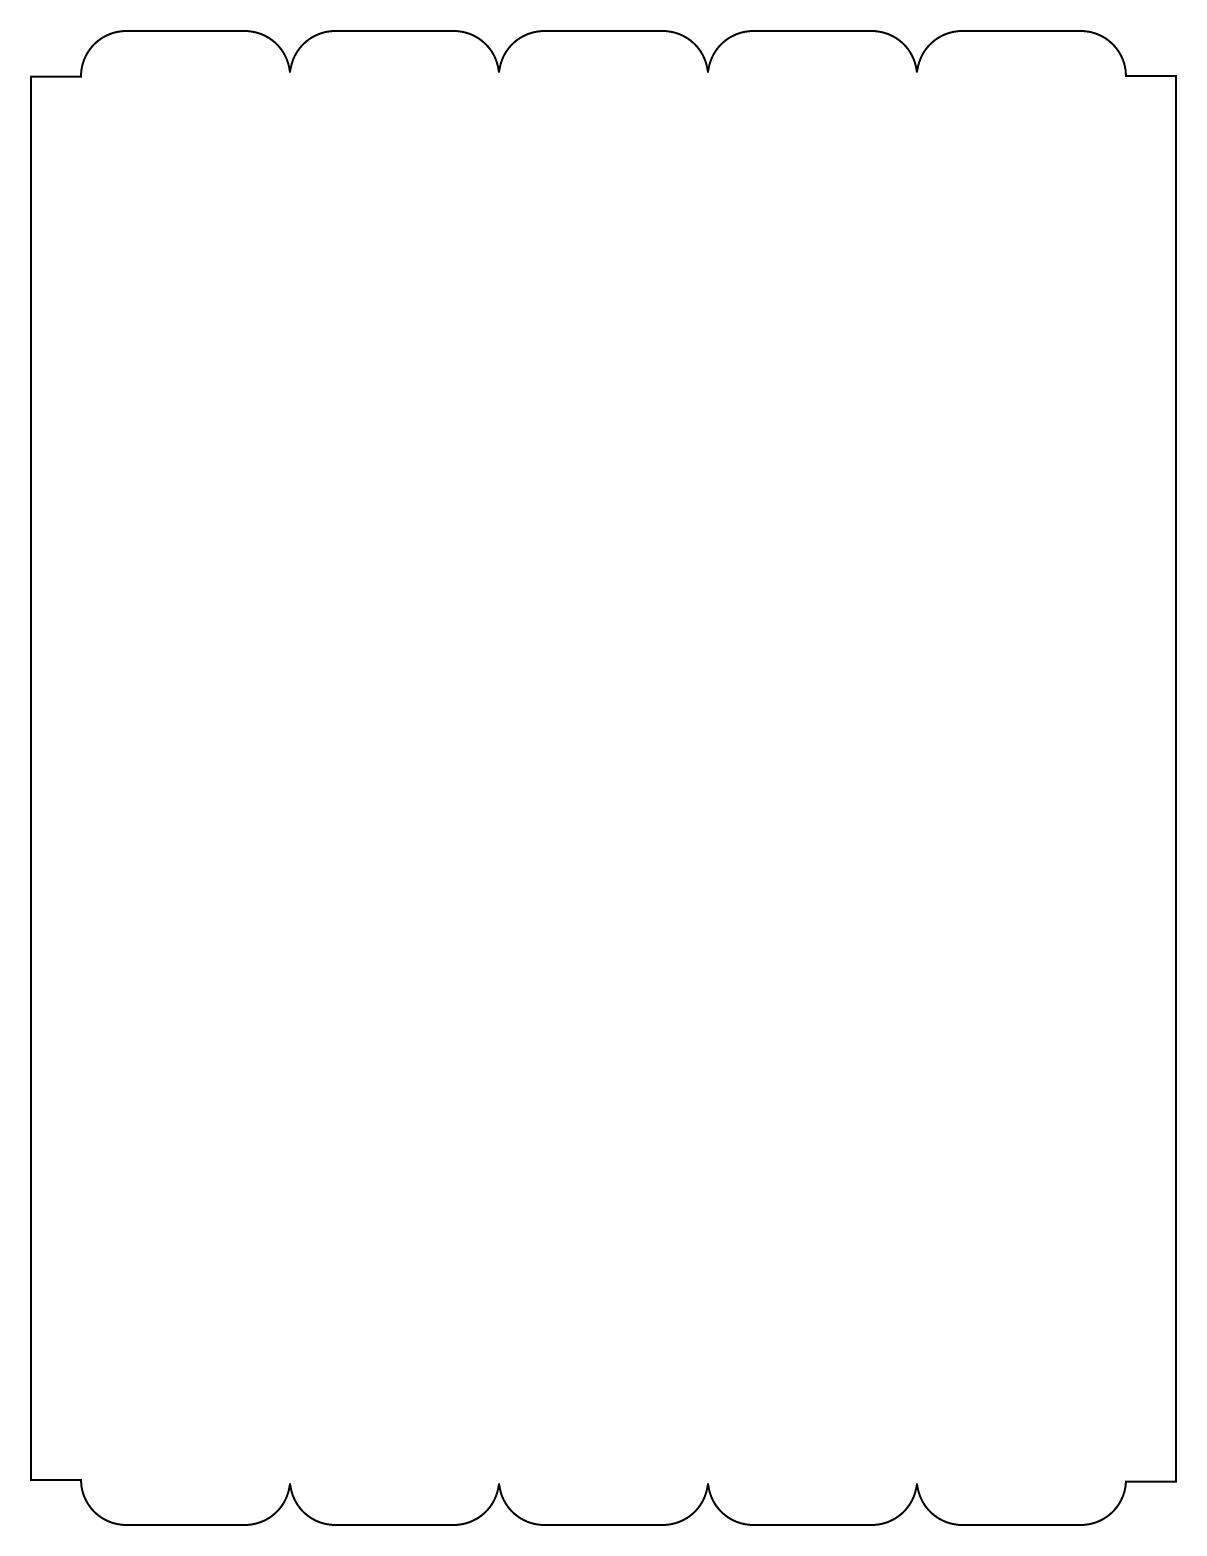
# Model space of a CAD drawing. Extents: x -5 to 109, y 0 to 149.
import ezdxf

# ---------------------------------------------------------------- set-up
doc = ezdxf.new("R2010")
doc.units = 0
doc.layers.add('037088-3ROU1_GBR', color=12, linetype='CONTINUOUS')

msp = doc.modelspace()

# ---------------------------------------------------------------- linework, layer by layer
at = {"layer": '037088-3ROU1_GBR', "const_width": 0.2}
msp.add_lwpolyline([(79.003602, 149.091142), (79.36611, 149.056726), (79.678174, 149.014612), (79.98559, 148.951086), (80.287952, 148.8662), (80.583888, 148.760332), (80.87205, 148.633916), (81.149724, 148.488248), (81.416956, 148.3233), (81.67243, 148.139786), (81.91378, 147.939532), (82.14045, 147.723148), (82.351168, 147.491932), (82.547256, 147.24375), (82.724092, 146.984746), (82.88279, 146.713296), (83.021982, 146.43189), (83.141362, 146.141084), (83.239914, 145.843372), (83.31769, 145.538622), (83.41111, 145.026938), (83.421194, 145.026812), (83.548296, 145.642788), (83.633158, 145.945148), (83.738822, 146.240704), (83.865008, 146.528536), (84.010474, 146.806032), (84.175728, 147.073798), (84.358734, 147.328788), (84.559648, 147.570978), (84.77631, 147.797926), (85.007754, 148.008798), (85.254694, 148.204022), (85.51451, 148.381416), (85.78629, 148.540344), (86.066858, 148.67918), (86.357308, 148.798458), (86.655504, 148.897238), (86.957916, 148.974632), (87.26838, 149.031224), (87.80399, 149.091396), (99.859034, 149.091142), (100.221542, 149.056726), (100.533606, 149.014612), (100.841022, 148.951086), (101.143384, 148.8662), (101.439522, 148.76023), (101.726974, 148.634196), (102.004876, 148.488426), (102.272388, 148.3233), (102.527862, 148.139786), (102.769212, 147.939532), (102.995882, 147.723148), (103.207794, 147.490408), (103.402232, 147.244436), (103.579574, 146.984644), (103.738274, 146.71322), (103.878076, 146.430288), (103.996744, 146.14116), (104.095398, 145.843142), (104.173096, 145.53885), (104.229128, 145.231764), (104.262478, 144.93174), (104.254732, 144.873624), (104.27589, 144.808372), (104.27589, 144.605756), (109.27715, 144.605756), (109.27715, 4.3434), (104.27335, 4.3434), (104.255646, 4.067784), (104.213762, 3.756788), (104.150084, 3.448608), (104.065298, 3.146426), (103.959914, 2.85148), (103.833626, 2.563342), (103.687676, 2.285034), (103.522652, 2.017598), (103.339672, 1.762634), (103.138758, 1.520444), (102.92207, 1.29347), (102.690626, 1.082598), (102.443686, 0.887374), (102.183896, 0.710006), (101.913182, 0.551612), (101.631216, 0.412116), (101.341072, 0.292938), (101.04252, 0.194082), (100.738482, 0.116408), (100.429974, 0.060148), (99.89439, 0), (87.839346, 0.000254), (87.476838, 0.034672), (87.164774, 0.076784), (86.857104, 0.140386), (86.554792, 0.225272), (86.258882, 0.33114), (85.971482, 0.457174), (85.693046, 0.60325), (85.426068, 0.768046), (85.170518, 0.951612), (84.929168, 1.151864), (84.702498, 1.368248), (84.490586, 1.600988), (84.295666, 1.847672), (84.118856, 2.10665), (83.960132, 2.378126), (83.820304, 2.661108), (83.701636, 2.950236), (83.602982, 3.248254), (83.525258, 3.552698), (83.431888, 4.064458), (83.421754, 4.064584), (83.294804, 3.449092), (83.209816, 3.146298), (83.104126, 2.850718), (82.977888, 2.562784), (82.832244, 2.285034), (82.667222, 2.017598), (82.48424, 1.762634), (82.283452, 1.520572), (82.066638, 1.29347), (81.835194, 1.082598), (81.588254, 0.887374), (81.328464, 0.710006), (81.05775, 0.551612), (80.775784, 0.412116), (80.48564, 0.292938), (80.187088, 0.194082), (79.88305, 0.116408), (79.574542, 0.060148), (79.038958, 0), (66.983914, 0.000254), (66.621406, 0.034672), (66.309342, 0.076784), (66.001672, 0.140386), (65.69936, 0.225272), (65.40345, 0.33114), (65.11605, 0.457174), (64.837614, 0.60325), (64.57061, 0.768046), (64.315086, 0.951612), (64.073736, 1.151864), (63.847066, 1.368248), (63.636348, 1.599464), (63.440488, 1.847292), (63.263272, 2.10693), (63.1047, 2.378126), (62.964872, 2.661108), (62.846204, 2.950236), (62.74755, 3.248254), (62.669826, 3.552698), (62.576456, 4.064458), (62.566322, 4.064584), (62.439372, 3.449092), (62.354384, 3.146298), (62.248694, 2.850718), (62.122456, 2.562784), (61.976812, 2.285034), (61.81179, 2.017598), (61.628808, 1.762634), (61.42802, 1.520572), (61.211206, 1.29347), (60.979762, 1.082598), (60.732822, 0.887374), (60.473286, 0.710158), (60.202192, 0.551562), (59.920328, 0.41209), (59.630208, 0.292938), (59.331656, 0.194082), (59.027618, 0.116408), (58.71911, 0.060148), (58.183526, 0), (46.128482, 0.000254), (45.765974, 0.034672), (45.45391, 0.076784), (45.14624, 0.140386), (44.843928, 0.225272), (44.548426, 0.330962), (44.261126, 0.456896), (43.982208, 0.60325), (43.715178, 0.768046), (43.459654, 0.951612), (43.218304, 1.151864), (42.991634, 1.368248), (42.780916, 1.599464), (42.585056, 1.847292), (42.40784, 2.106956), (42.249496, 2.377668), (42.10944, 2.661108), (41.990772, 2.950236), (41.892118, 3.248254), (41.814394, 3.552698), (41.721024, 4.064458), (41.71089, 4.064584), (41.58394, 3.449092), (41.498952, 3.146298), (41.393262, 2.850718), (41.267024, 2.562784), (41.12138, 2.285034), (40.956358, 2.017598), (40.773146, 1.76238), (40.572588, 1.520572), (40.35585, 1.293546), (40.12433, 1.082598), (39.87739, 0.887374), (39.617854, 0.710158), (39.34681, 0.551562), (39.065022, 0.41214), (38.774776, 0.292938), (38.476224, 0.194082), (38.172186, 0.116408), (37.863678, 0.060148), (37.328094, 0), (25.27305, 0.000254), (24.910542, 0.034672), (24.598478, 0.076784), (24.290808, 0.140386), (23.988496, 0.225272), (23.692968, 0.330962), (23.405694, 0.456896), (23.126776, 0.60325), (22.85972, 0.76807), (22.604526, 0.951358), (22.362796, 1.151916), (22.136202, 1.368248), (21.925484, 1.599464), (21.729624, 1.847292), (21.552408, 2.106956), (21.394064, 2.377668), (21.254008, 2.661108), (21.13529, 2.950338), (21.036712, 3.248102), (20.958962, 3.552748), (20.865592, 4.064458), (20.855458, 4.064584), (20.728356, 3.448608), (20.64357, 3.146426), (20.538186, 2.85148), (20.411898, 2.563342), (20.266076, 2.285212), (20.101052, 2.017776), (19.917714, 1.76238), (19.717156, 1.520572), (19.500418, 1.293546), (19.268898, 1.082598), (19.021958, 0.887374), (18.762396, 0.710134), (18.491454, 0.551612), (18.209488, 0.412116), (17.919344, 0.292938), (17.620792, 0.194082), (17.316754, 0.116408), (17.008246, 0.060148), (16.472662, 0), (4.417618, 0.000254), (4.05511, 0.034672), (3.74302, 0.076784), (3.4354, 0.140386), (3.133064, 0.225272), (2.837536, 0.330962), (2.549246, 0.457428), (2.271318, 0.60325), (2.00434, 0.768046), (1.74879, 0.951612), (1.50744, 1.151864), (1.28077, 1.368248), (1.070052, 1.599464), (0.874192, 1.847292), (0.696976, 2.106956), (0.53843, 2.378076), (0.399238, 2.659508), (0.279858, 2.950312), (0.181306, 3.248024), (0.103556, 3.55252), (0.047524, 3.859632), (0.014174, 4.159656), (0.02192, 4.217772), (0.000762, 4.283024), (0.000762, 4.48564), (-4.99999, 4.48564), (-4.99999, 144.519396), (0.000762, 144.519396), (0.000762, 144.740758), (0.021006, 145.023612), (0.06289, 145.33461), (0.126416, 145.642304), (0.211404, 145.945098), (0.317068, 146.240652), (0.443128, 146.528256), (0.588746, 146.806032), (0.754, 147.073798), (0.937006, 147.328788), (1.137768, 147.570826), (1.354582, 147.797926), (1.58651, 148.009178), (1.83294, 148.203996), (2.092782, 148.381416), (2.364562, 148.540344), (2.64513, 148.67918), (2.93558, 148.798458), (3.233776, 148.897238), (3.536188, 148.974632), (3.846626, 149.031224), (4.382262, 149.091396), (16.437306, 149.091142), (16.799814, 149.056726), (17.111878, 149.014612), (17.419294, 148.951086), (17.721656, 148.8662), (18.017794, 148.76023), (18.305246, 148.634196), (18.583148, 148.488426), (18.85066, 148.3233), (19.106134, 148.139786), (19.347484, 147.939532), (19.574154, 147.723148), (19.784872, 147.491932), (19.98096, 147.24375), (20.157744, 146.984822), (20.316546, 146.71322), (20.456348, 146.430288), (20.575016, 146.14116), (20.67367, 145.843142), (20.751394, 145.538698), (20.844764, 145.026938), (20.854898, 145.026812), (20.981848, 145.642304), (21.066836, 145.945098), (21.1725, 146.240652), (21.29856, 146.528256), (21.444178, 146.806032), (21.609432, 147.073798), (21.792438, 147.328788), (21.9932, 147.570826), (22.210014, 147.797926), (22.441942, 148.009178), (22.688144, 148.20387), (22.948188, 148.38139), (23.219994, 148.540344), (23.500562, 148.67918), (23.791012, 148.798458), (24.089208, 148.897238), (24.39162, 148.974632), (24.702058, 149.031224), (25.237694, 149.091396), (37.292738, 149.091142), (37.655246, 149.056726), (37.96731, 149.014612), (38.274726, 148.951086), (38.577088, 148.8662), (38.872998, 148.760332), (39.16078, 148.634146), (39.43858, 148.488426), (39.706092, 148.3233), (39.961566, 148.139786), (40.202916, 147.939532), (40.429586, 147.723148), (40.640304, 147.491932), (40.836392, 147.24375), (41.013228, 146.984746), (41.171952, 146.71327), (41.31178, 146.430288), (41.430448, 146.14116), (41.529102, 145.843142), (41.606826, 145.538698), (41.700196, 145.026938), (41.71033, 145.026812), (41.837306, 145.642304), (41.922268, 145.945098), (42.027932, 146.240652), (42.153992, 146.528256), (42.29961, 146.806032), (42.464864, 147.073798), (42.647844, 147.328764), (42.848758, 147.570952), (43.065446, 147.797926), (43.297374, 148.009178), (43.543576, 148.20387), (43.80362, 148.38139), (44.075426, 148.540344), (44.355994, 148.67918), (44.646444, 148.798458), (44.94464, 148.897238), (45.247052, 148.974632), (45.55749, 149.031224), (46.093126, 149.091396), (58.14817, 149.091142), (58.510678, 149.056726), (58.822742, 149.014612), (59.130158, 148.951086), (59.43252, 148.8662), (59.72843, 148.760332), (60.016212, 148.634146), (60.294012, 148.488426), (60.561348, 148.323428), (60.816694, 148.14004), (61.058426, 147.93948), (61.285018, 147.723148), (61.495736, 147.491932), (61.691824, 147.24375), (61.86866, 146.984746), (62.027384, 146.71327), (62.167212, 146.430288), (62.28593, 146.14106), (62.384508, 145.843294), (62.462284, 145.538494), (62.555654, 145.026938), (62.565762, 145.026838), (62.692788, 145.642534), (62.7777, 145.945148), (62.88339, 146.240704), (63.009576, 146.528536), (63.155144, 146.806184), (63.320168, 147.07362), (63.503276, 147.328764), (63.70419, 147.570952), (63.920878, 147.797926), (64.152806, 148.009178), (64.399008, 148.20387), (64.659052, 148.38139), (64.930858, 148.540344), (65.211426, 148.67918), (65.501876, 148.798458), (65.800072, 148.897238), (66.102484, 148.974632), (66.412922, 149.031224), (66.948558, 149.091396), (79.003602, 149.091142)], dxfattribs=at)

doc.saveas('drawing.dxf')
